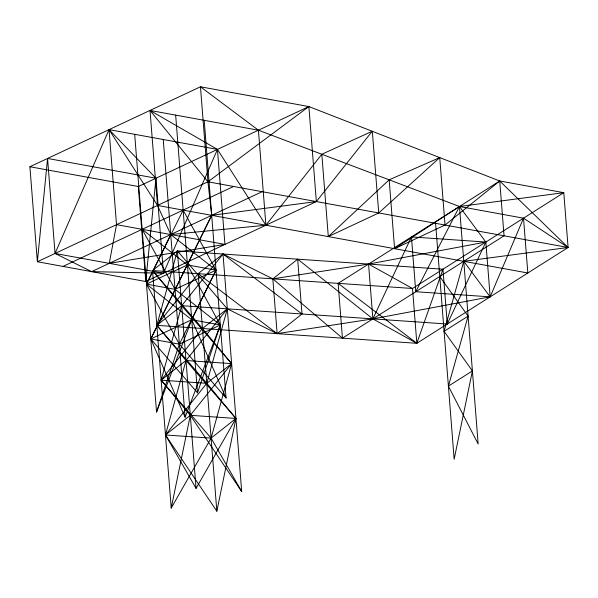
<?xml version="1.0" encoding="UTF-8"?>
<svg xmlns="http://www.w3.org/2000/svg" width="598" height="598" viewBox="0 0 598 598"><rect width="100%" height="100%" fill="white"/><g stroke="black" fill="none" stroke-linecap="round" stroke-linejoin="round"><path stroke-width="0.9" d="M47.571 158.455L55.046 253.462L91.584 271.627L163.456 273.234L155.981 178.226L47.571 158.455L37.375 261.745L145.785 281.516L316.349 201.571L372.225 131.268L321.821 154.269L265.901 225.214L170.729 234.536L146.473 284.132L179.355 344.156L226.074 398.036L204.217 120.325M435.456 221.701L454.151 459.219L472.405 370.932L444.082 331.329L463.779 261.311L568.1 247.49L523.519 218.18L490.151 296.855L372.875 318.884L277.143 333.654L227.315 308.837L186 360.504L165.459 434.978L216.842 511.208L235.941 418.465L186 360.504L156.833 325.349L181.687 305.69L447.267 324.019L442.954 269.212L177.374 250.876L156.833 325.349L416.828 343.297L568.1 247.49L563.787 192.676L499.734 180.992L308.874 106.564L207.94 181.799L37.375 261.745L29.9 166.737L200.457 86.792L258.426 130.207L265.901 225.214L217.455 149.41L109.045 129.639L116.52 224.646L109.255 263.344L224.93 244.418L217.455 149.41L150.016 110.436L157.491 205.443L170.729 234.536L216.013 270.147L191.756 319.743L156.541 412.029L134.685 134.318M394.59 248.686L445.039 225.042L439.732 157.595L389.171 179.819L394.59 248.686L459.466 206.497L563.787 192.676L412.515 288.483L152.52 270.543L181.687 305.69L231.628 363.651L211.094 438.125L171.215 508.061L190.314 415.311L231.628 363.651L202.468 328.504L152.52 270.543L177.374 250.876L227.315 308.837L206.781 383.311L165.459 434.978L196.062 488.394L235.941 418.465L206.781 383.311L156.833 325.349L198.155 273.69L223.002 254.03L272.83 278.847L342.437 338.162L504.047 235.806L499.734 180.992L338.124 283.355L342.437 338.162M445.039 225.042L499.734 180.992L568.1 247.49L207.94 181.799L200.457 86.792L308.874 106.564L316.349 201.571L211.692 215.332L150.786 338.946L197.504 392.826L220.326 324.953L175.042 289.342L142.16 229.326L187.443 264.929L220.326 324.953L185.103 417.24L150.786 338.946L211.692 215.332L207.94 181.799L150.016 110.436L258.426 130.207L459.466 206.497L478.161 444.015L448.395 386.136L468.092 316.118L439.769 276.515M156.541 412.029L179.355 344.156L216.013 270.147L183.13 210.122L146.473 284.132L191.756 319.743L220.326 324.953L179.355 344.156L150.786 338.946L191.756 319.743L226.074 398.036M442.954 269.212L416.828 343.297L372.875 318.884L297.677 259.181L272.83 278.847L277.143 333.654L301.997 313.995L297.677 259.181M308.874 106.564L138.31 186.509L145.785 281.516L155.981 178.226L109.045 129.639L55.046 253.462L163.456 273.234L217.455 149.41M411.446 236.913L372.875 318.884L368.555 264.077L485.838 242.048L490.151 296.855L415.76 291.719L411.446 236.913L485.838 242.048L447.267 324.019M415.76 291.719L459.466 206.497L523.519 218.18L527.832 272.994L157.491 205.443L109.045 129.639M223.002 254.03L181.687 305.69L161.146 380.164L190.314 415.311L241.697 491.549L223.002 254.03L301.997 313.995M321.821 154.269L328.302 236.599L389.171 179.819M328.302 236.599L378.743 212.955L439.732 157.595M227.315 308.837L202.468 328.504L161.146 380.164L211.094 438.125L241.697 491.549M444.082 331.329L468.092 316.118M448.395 386.136L472.405 370.932M63.014 266.416L233.579 186.479M91.584 271.627L262.141 191.689M272.83 278.847L368.555 264.077L412.515 288.483L416.828 343.297L338.124 283.355M29.9 166.737L138.31 186.509M116.52 224.646L224.93 244.418M277.143 333.654L198.155 273.69L216.842 511.208M459.466 206.497L485.838 242.048M463.779 261.311L490.151 296.855M372.322 131.306L378.743 212.955M175.655 115.115L197.504 392.826M177.374 250.876L196.062 488.394M163.247 139.528L185.103 417.24M152.52 270.543L171.215 508.061M186 360.504L161.146 380.164L206.781 383.311L231.628 363.651L186 360.504M190.314 415.311L165.459 434.978L211.094 438.125L235.941 418.465L190.314 415.311M187.443 264.929L146.473 284.132L175.042 289.342L216.013 270.147L187.443 264.929"/></g></svg>
